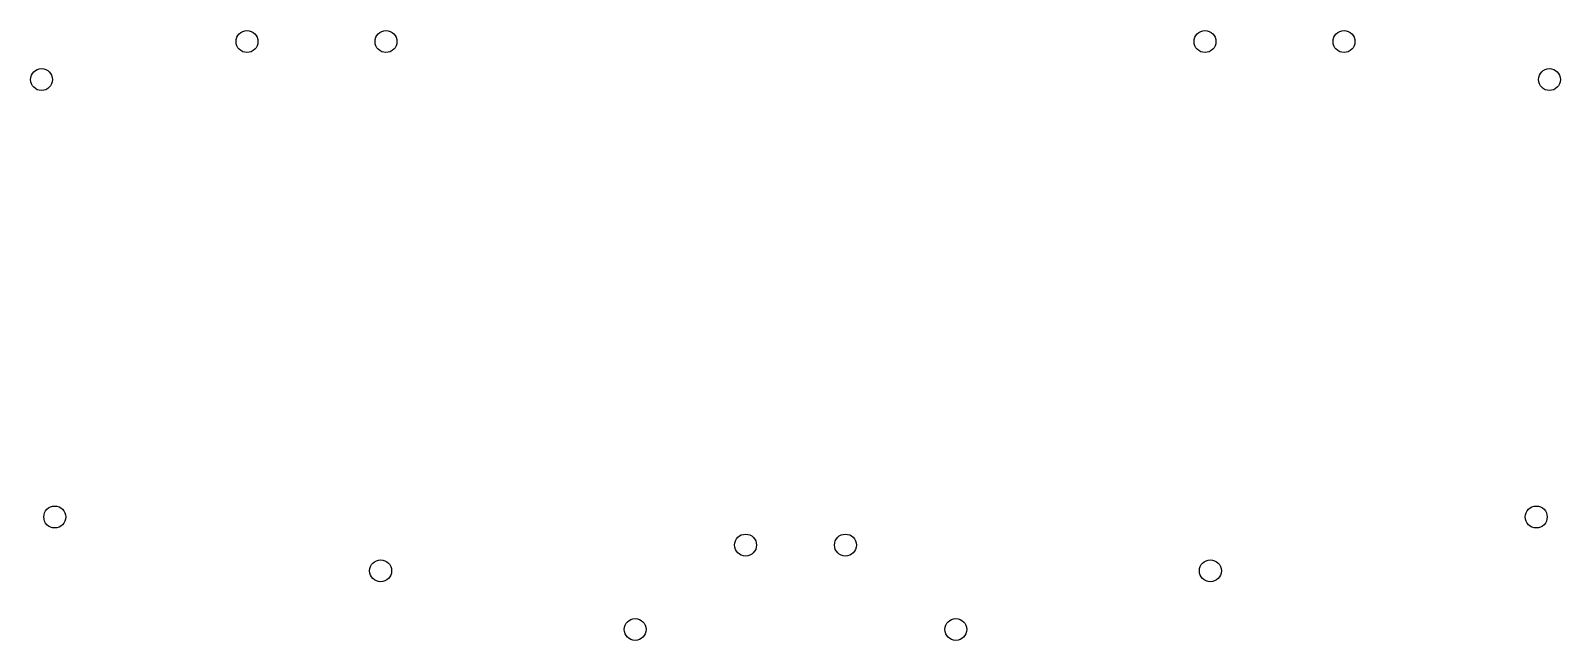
# Model space of a CAD drawing. Header units: millimetres. Extents: x 3 to 289, y -35 to 79.
import ezdxf

# ---------------------------------------------------------------- set-up
doc = ezdxf.new("R2010")
doc.units = ezdxf.units.MM

msp = doc.modelspace()

# ---------------------------------------------------------------- linework, layer by layer
for centre in [(43.59, 76.64), (69.59, 76.64), (222.81, 76.64), (248.81, 76.64), (5.16, 69.53), (287.24, 69.53), (7.63, -12.29), (284.77, -12.29), (136.86, -17.55), (155.54, -17.55), (68.59, -22.36), (223.81, -22.36), (116.2, -33.33), (176.2, -33.33)]:
    msp.add_circle(centre, 2.05)

doc.saveas('drawing.dxf')
